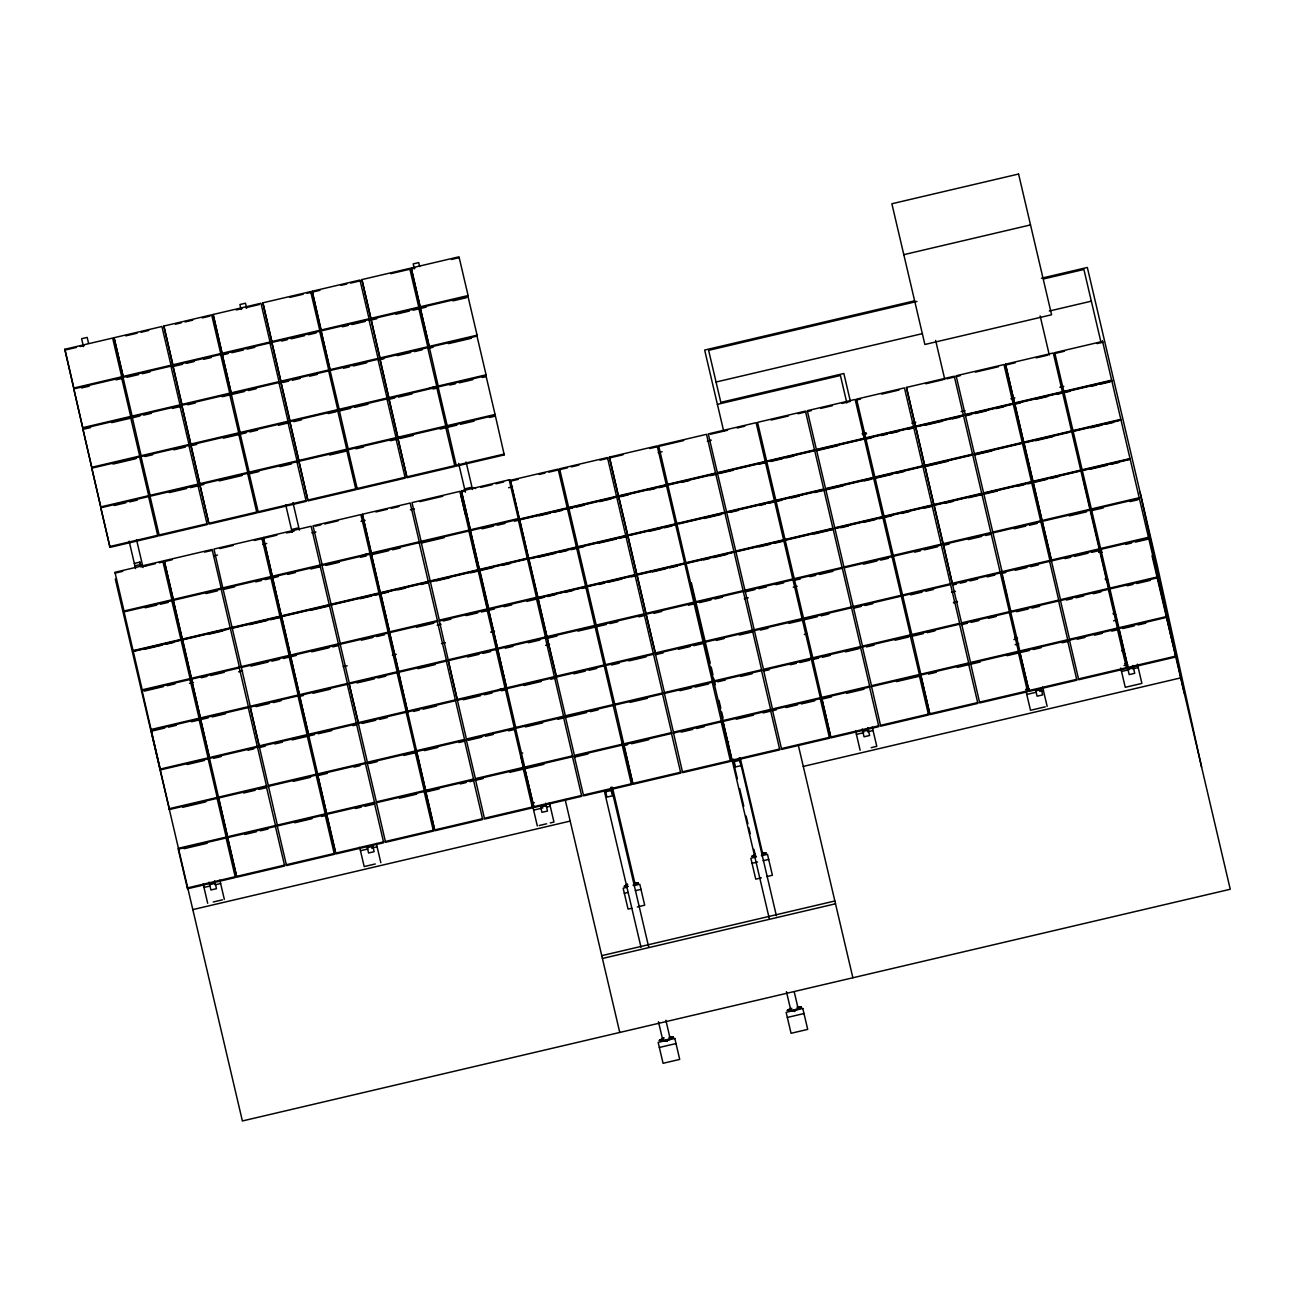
<?xml version="1.0" encoding="UTF-8"?>
<svg xmlns="http://www.w3.org/2000/svg" width="1295" height="1295" viewBox="0 0 1295 1295"><rect width="100%" height="100%" fill="white"/><g stroke="black" fill="none" stroke-linecap="round" stroke-linejoin="round"><path stroke-width="1.5" d="M503.965 454.966L504.063 454.076L456.115 465.31M509.388 480.639L509.485 479.749M474.585 488.28L475.135 488.506M626.019 886.784C625.647 884.582 623.542 886.508 628.075 886.476M637.48 883.206L638.289 882.834L634.534 882.591M660.207 1040.29L660.822 1039.966M672.234 1037.36L672.364 1038.38M765.135 853.195L765.992 852.887L762.237 852.628M788.283 1009.938L789.076 1011.039M799.841 1007.251L800.132 1008.497L800.164 1007.138M1015.96 637.512L1015.07 637.528L1016.51 636.962M1099.682 551.379L1098.937 552.107L1102.029 552.317M144.765 566.223L145.153 566.109M462.736 490.854L462.412 491.614M753.48 855.833L752.686 856.319L753.431 855.59M764.438 852.919L764.827 854.36L764.633 852.838M661.033 1040.986L660.482 1039.675M667.378 1040.484L666.132 1040.241L666.99 1041.115M666.974 1041.212L666.375 1040.338M1016.785 638.192C1016.931 637.091 1014.827 637.367 1016.543 637.205M1027.323 686.965L1028.214 686.965M637.35 884.177L636.768 882.98L637.707 883.174M663.898 1037.651L659.349 1040.419L660.612 1039.836M671.83 1037.408L672.299 1037.327M794.24 1010.149L794.466 1011.508L794.806 1010.327M289.335 532.455L289.513 532.585M461.765 491.566L464.97 489.575M522.5 752.978L522.743 753.01M534.171 802.738L534.414 802.77M1098.937 552.107L1101.495 550.067M1098.856 551.735L1101.527 550.181M1016.089 637.35L1015.102 637.642L1016.235 637.221M627.541 884.226L624.303 886.12L628.043 886.363M624.319 886.217L627.573 884.339M633.724 885.602L638.289 882.834M755.244 854.279L752.006 856.157L755.778 856.513M752.023 856.27L755.276 854.376M761.428 855.655L765.992 852.887M666.812 1040.808L673.303 1037.036L666.828 1040.921L659.317 1040.322M800.439 1007.219L801.297 1007.008L794.822 1010.893L787.311 1010.294L790.549 1008.4M82.767 427.674L64.75 349.294L112.633 338.06L121.908 377.622L73.75 388.921L91.751 467.301M123.333 377.282L114.057 337.72L161.924 326.502L171.199 366.064L123.041 377.347L132.317 416.925M181.996 404.396L163.769 326.065L211.652 314.831L220.927 354.393L172.769 365.692L190.786 444.072L238.717 432.821M279.024 381.636L231.157 392.871L213.076 314.507L260.959 303.273L270.234 342.835L222.076 354.134L231.352 393.696L279.218 382.462L269.943 342.9M328.752 369.965L280.885 381.199L262.804 302.836L310.687 291.602L319.962 331.18L271.788 342.463L290.015 420.794M329.901 369.706L312.095 291.278L359.978 280.044L369.253 319.606L321.095 330.905L330.371 370.467M380.05 357.938L361.823 279.607L409.706 268.389L418.981 307.951L370.969 319.201L388.824 397.614L436.771 386.379M477.078 335.178L429.212 346.412L411.13 268.049L459.013 256.815L468.288 296.377L420.114 307.676L429.406 347.238L477.272 336.02L467.997 296.458M123.057 376.473L171.005 365.239M132.349 416.035L180.005 404.866M231.206 393.729L240.336 433.323M379.84 357.987L427.787 346.752M429.325 347.254L438.39 386.865M240.077 432.514L288.024 421.263M150.317 496.179L141.025 456.617L189.199 445.318L179.908 405.756M289.805 420.843L337.752 409.608M339.387 409.22L387.043 398.034M438.131 386.056L486.078 374.822M377.962 359.298L387.237 398.86L339.225 410.127L348.355 449.721M150.333 495.289L197.989 484.12M199.77 483.699L247.717 472.448M249.352 472.076L297.024 460.891M287.927 422.154L297.219 461.716L249.045 473.015L258.336 512.577L306.203 501.343L296.927 461.781M485.981 375.712L495.257 415.274L447.244 426.524L456.374 466.119L504.257 454.901L495.062 414.449L447.342 425.634M159.317 534.916L206.99 523.747M307.789 500.097L355.736 488.862M357.371 488.474L405.044 477.288M230.202 627.848L182.32 639.082L164.238 560.719L212.121 549.485L221.396 589.047L173.239 600.346L200.434 717.916L248.381 706.665M329.221 604.635L281.274 615.87L263.273 537.49L311.14 526.272L320.432 565.834L272.403 577.084L299.469 694.687L347.416 683.452M380.082 592.705L362.292 514.277L410.175 503.043L419.45 542.605L371.293 553.904L398.698 671.409M527.275 558.177L479.393 569.411L461.328 491.048L509.194 479.814L518.486 519.376L470.312 530.675L497.523 648.245L545.454 636.994M565.559 716.621L510.295 480.348L558.161 469.114L613.506 705.386L565.332 716.669L574.624 756.231M664.643 693.392L609.314 457.119L657.196 445.885L712.525 682.157L664.367 693.456L673.643 733.019L721.525 721.784L712.234 682.222M961.732 623.704L906.387 387.448L954.269 376.214L1009.598 612.486L961.586 623.737L970.716 663.331L1018.598 652.113L1009.323 612.551M1060.686 600.491L1005.406 364.219L1053.288 352.985L1108.633 589.257L1060.476 600.556L1069.751 640.118M173.255 599.472L221.202 588.221M223.274 587.736L270.93 576.566M124.223 611.839L114.947 572.277L162.814 561.059L172.105 600.621L124.077 611.871L142.401 690.656M223.112 588.658L271.124 577.392L261.849 537.83L213.966 549.064L222.967 588.691L241.437 667.443L289.303 656.209L270.833 577.457M421.328 541.294L468.984 530.108M519.311 519.101L567.259 507.85M519.473 519.538L567.356 508.304M715.585 473.063L667.411 484.362M717.559 472.594L765.232 461.425M717.608 473.063L765.329 461.878M816.303 449.446L864.251 438.196M865.886 437.807L913.558 426.638M865.934 438.277L913.655 427.091M965.406 414.465L1013.078 403.295M915.581 426.638L963.448 415.404M965.455 414.934L1013.176 403.749M1064.021 391.333L1111.677 380.163M1014.6 403.409L1062.483 392.175M133.239 650.592L180.895 639.422M279.93 616.193L231.756 627.492M182.433 639.536L230.3 628.302M331.293 604.15L378.949 592.964M281.452 616.307L329.335 605.089M331.326 604.619L379.063 593.418M430.037 580.986L477.984 569.735M380.487 593.094L428.354 581.86M578.088 546.652L625.744 535.482M627.525 535.062L675.472 523.811M627.703 535.499L675.569 524.265M677.107 523.439L724.763 512.253M726.479 511.849L774.41 500.598M776.061 500.226L823.717 489.041M825.822 489.024L873.542 477.839M974.326 453.719L1022.273 442.469M924.776 465.828L972.642 454.594M1120.871 419.353L1072.697 430.652M190.09 678.612L141.932 689.895M241.178 666.634L289.109 655.383M340.196 643.405L388.144 632.154M241.372 667.459L250.421 707.07M439.507 620.111L487.163 608.925M468.887 531.015L487.357 609.751L439.345 621.017L457.216 699.429L505.163 688.179L498.51 689.749M537.684 597.481L585.631 586.23M587.266 585.842L634.938 574.672M537.862 597.918L585.745 586.684M735.948 550.974L783.604 539.788M735.981 551.443L783.718 540.242M834.692 527.81L882.64 516.576M884.275 516.187L931.931 505.001M983.795 492.845L1031.451 481.659M1032.811 481.351L1080.758 470.101M1032.989 481.789L1080.856 470.554M1082.393 469.713L1130.049 458.543M1082.426 470.182L1130.163 458.997M151.418 729.409L199.09 718.239M250.162 706.261L298.109 695.01M349.472 682.967L397.144 671.781M307.142 735.495L316.417 775.058L268.47 786.308L250.145 707.135L298.303 695.836L289.028 656.274M398.488 671.474L446.435 660.223M367.57 763.063L349.164 683.906L397.322 672.607L388.047 633.045M695.205 601.867L743.152 590.633M596.655 625.857L644.327 614.688M695.609 602.644L743.346 591.459M844.162 566.935L891.834 555.765M745.337 590.989L792.993 579.804M893.178 555.442L941.125 544.191M794.563 579.448L842.3 568.246M942.97 543.754L990.918 532.52M844.291 567.777L892.028 556.591M992.99 532.035L1040.646 520.849M893.663 556.202L941.319 545.017M1042.006 520.541L1089.953 509.291M1000.193 572.082L952.262 583.317L943.456 544.515M1091.296 508.967L1139.244 497.733M993.184 532.86L1040.84 521.675M1091.782 509.728L1139.438 498.559M209.758 758.336L257.575 747.134M358.181 722.659L406.128 711.408M506.507 687.872L554.454 676.621M605.461 664.659L653.408 653.408M704.771 641.365L802.074 618.541M655.513 653.781L703.331 642.579M803.726 618.152L851.382 606.983M704.885 642.207L752.622 631.021M754.548 630.568L802.269 619.366M902.453 595.004L950.4 583.754M803.839 618.994L851.576 607.808M1001.974 571.662L1049.921 560.411M853.632 607.323L901.304 596.153M902.874 595.781L950.595 584.579M1100.588 548.53L1148.519 537.295M952.602 584.11L1000.387 572.908M1100.928 549.323L1148.714 538.121M217.204 797.461L169.046 808.744M218.547 797.137L266.495 785.887M268.567 785.401L316.223 774.232M317.874 773.843L365.53 762.674M367.311 762.253L415.258 751.003M268.47 786.308L277.535 825.919M416.893 750.614L464.549 739.445M335.777 853.114L317.566 774.782L365.724 763.5L347.319 684.343M466.621 738.959L514.277 727.774M515.637 727.466L563.584 716.216M565.365 715.795L613.312 704.561M496.066 649.459L514.471 728.599L466.313 739.898L475.589 779.46L523.471 768.243L514.18 728.664M614.947 704.172L662.603 692.987M614.931 705.047L559.586 468.79L607.468 457.556L662.797 693.812L614.785 705.079L632.866 783.443L680.587 772.241M763.694 669.288L811.366 658.103M860.657 646.545L812.499 657.844M713.804 681.85L761.832 670.6L706.487 434.327L658.621 445.561L713.658 681.882M862.438 646.124L910.385 634.874M763.678 670.162L708.268 433.906L756.134 422.688L811.544 658.928L763.532 670.195L772.662 709.789M912.02 634.501L959.676 623.316M961.748 622.83L1009.404 611.661M1010.764 611.337L1058.711 600.087M912.004 635.376L856.594 399.119L904.46 387.901L959.87 624.141L911.858 635.408L920.988 675.003M1060.783 599.601L1108.439 588.432M1110.074 588.043L1157.73 576.858M1102.482 340.973L1157.924 577.699L1109.912 588.95L1127.994 667.313L1175.731 656.128M178.241 848.322L226.188 837.088M376.586 801.815L424.242 790.63M415.161 751.893L424.436 791.455L376.424 802.722L385.554 842.317L433.436 831.082L424.161 791.52M524.912 767.028L572.568 755.843M574.64 755.357L622.296 744.188M475.443 779.493L484.589 819.087L532.455 807.87L523.18 768.307M572.487 756.733L581.763 796.295L533.88 807.53L524.604 767.967L572.762 756.668L563.487 717.106M673.659 732.128L721.331 720.959M722.966 720.57L770.622 709.401M772.403 708.98L820.35 697.73M673.497 733.051L682.643 772.646L730.509 761.411L721.234 721.849M821.985 697.341L869.657 686.172M770.525 710.291L779.817 749.854L731.934 761.072L722.659 721.509L770.816 710.227L761.541 670.664M871.713 685.686L919.385 674.501M970.748 662.457L1018.404 651.288M910.288 635.764L919.58 675.326L871.551 686.593L880.681 726.187L928.564 714.969L919.288 675.407M1020.039 650.899L1067.711 639.714M968.579 663.833L977.871 703.395L929.988 714.63L920.713 675.067L968.87 663.768L959.595 624.206M1069.476 639.309L1117.423 628.059M970.586 663.364L979.716 702.958L1027.599 691.74L1018.307 652.178M1067.614 640.604L1076.89 680.183L1029.007 691.4L1019.732 651.838L1067.906 640.539L1058.614 600.977M187.241 887.949L235.188 876.715M286.26 864.736L334.207 853.486M335.567 853.162L383.514 841.928M385.295 841.507L433.242 830.257M484.605 818.213L532.261 807.028M533.621 806.72L581.568 795.47M583.624 794.984L631.296 783.815M682.368 771.836L730.315 760.586M781.678 748.542L829.35 737.357M979.732 702.084L1027.404 690.915M1028.748 690.591L1076.695 679.341M1078.767 678.855L1126.423 667.686M64.944 350.119L76.437 347.416M80.258 346.526L84.094 345.619M125.728 335.858L137.221 333.171M141.058 332.265L148.715 330.468M175.456 324.203L181.203 322.844M185.039 321.953L192.696 320.156M202.279 317.906L209.936 316.109M236.257 309.942L242.003 308.598M245.823 307.692L259.227 304.552M289.805 297.381L303.208 294.24M307.044 293.334L310.881 292.443M312.289 292.103L319.962 290.307M341.022 285.369L346.769 284.026M350.605 283.119L360.172 280.869M390.75 273.698L409.9 269.214M411.324 268.874L415.145 267.984M451.534 259.453L459.191 257.656M121.714 376.796L73.831 388.031L64.896 349.261M220.733 353.567L172.866 364.801L163.931 326.032M270.04 342.01L222.092 353.26L213.222 314.475M271.61 341.637L319.768 330.338M369.059 318.78L321.192 330.015L312.241 291.245M418.787 307.125L370.92 318.343L361.969 279.574M419.92 306.85L468.094 295.551M81.601 387.95L89.258 386.153M116.064 379.856L121.811 378.512M127.072 377.282L138.565 374.595M142.385 373.688L150.042 371.892M172.963 366.517L182.546 364.267M186.367 363.377L194.023 361.58M203.606 359.33L211.263 357.533M222.271 354.959L228.001 353.616M231.837 352.709L243.33 350.022M247.167 349.116L254.824 347.319M281.565 341.054L287.312 339.695M291.148 338.804L304.552 335.664M308.372 334.757L316.029 332.961M342.349 326.793L348.096 325.45M351.932 324.543L365.336 321.403M371.017 320.075L376.764 318.716M395.914 314.232L409.317 311.091M413.154 310.185L418.9 308.841M420.308 308.501L426.055 307.158M452.878 300.877L466.281 297.72M130.698 416.423L82.831 427.658M181.575 404.493L229.733 393.194M378.059 358.407L330.176 369.642M82.929 429.373L90.585 427.577M111.661 422.639L130.811 418.139M132.236 417.816L139.892 416.019M143.729 415.112L151.385 413.315M172.445 408.378L180.102 406.581M187.71 404.801L195.367 403.004M222.173 396.707L229.83 394.91M231.255 394.586L244.658 391.446M248.494 390.54L256.151 388.743M282.893 382.478L288.639 381.118M292.476 380.228L300.132 378.431M309.715 376.181L317.372 374.385M343.693 368.217L349.44 366.873M353.26 365.967L366.663 362.827M380.002 359.702L383.838 358.796M397.241 355.656L410.644 352.515M414.481 351.609L422.138 349.812M429.309 348.128L433.145 347.238M448.459 343.644L471.445 338.254M903.797 254.662L1030.512 224.925M139.698 456.05L91.816 467.285M189.005 444.493L141.268 455.678M430.134 387.933L436.771 386.379M112.989 464.063L135.975 458.673M145.056 456.536L152.713 454.739M173.773 449.802L185.266 447.115M190.948 445.771L196.694 444.428M223.501 438.147L238.83 434.553M240.255 434.214L246.001 432.87M249.822 431.963L257.478 430.167M278.555 425.229L288.121 422.979M293.803 421.652L301.46 419.855M328.283 413.574L335.939 411.778M339.274 410.984L350.767 408.297M354.603 407.391L368.007 404.25M389.002 399.329L394.748 397.97M398.585 397.079L411.988 393.939M433.048 389.002L436.884 388.095M449.786 385.068L455.532 383.725M459.369 382.818L472.772 379.678M482.355 377.428L486.175 376.537M914.675 300.812L704.658 350.071L723.695 431.186M916.973 301.46L708.624 350.33L720.829 402.356L843.854 373.494L850.41 401.482M1041.504 278.215L1087.331 267.466L1157.422 566.271L1201.598 767.109M1043.802 278.878L1083.899 269.473L1101.041 342.511M148.698 495.677L100.816 506.912L82.734 428.548L130.892 417.249L121.617 377.687M346.736 449.235L298.87 460.453L280.788 382.09L328.946 370.807L319.671 331.245M347.886 448.96L396.043 437.661M445.771 426.006L397.889 437.224L379.807 358.877L427.981 347.578L418.706 308.016M114.316 505.487L125.809 502.784M129.646 501.893L137.302 500.097M169.37 492.569L186.609 488.539M190.43 487.632L198.086 485.835M199.948 485.398L203.768 484.508M219.098 480.914L242.068 475.524M249.239 473.841L258.822 471.59M279.882 466.653L291.375 463.966M329.61 454.998L346.85 450.951M355.931 448.815L363.587 447.018M390.394 440.737L396.14 439.393M399.912 438.503L413.315 435.363M440.122 429.066L445.868 427.722M447.293 427.399L456.876 425.148M460.696 424.242L474.099 421.102M489.429 417.508L495.176 416.164M716.07 382.025L922.445 333.624M1049.322 311.027L1091.345 301.168M109.525 546.603L157.682 535.304M256.718 512.075L208.835 523.309L190.754 444.946L238.911 433.647L229.636 394.085M257.851 511.816L306.008 500.517M454.772 465.633L406.824 476.884L388.808 398.504L436.965 387.205L427.69 347.643M717.398 404.348L840.423 375.501L846.849 402.955M134.324 563.422L139.989 562.095L140.847 565.996M134.89 565.85L140.443 564.555M292.621 529.25L298.174 527.939M465.892 488.603L471.429 487.308M474.877 488.377L475.718 488.183L471.963 487.94M115.142 573.118L122.798 571.322M143.858 566.368L155.351 563.681M159.188 562.775L163.008 561.884M164.433 561.544L172.105 559.748M204.659 552.123L212.315 550.326M219.907 548.546L233.31 545.389M254.387 540.452L262.043 538.655M263.468 538.332L276.871 535.175M286.438 532.941L294.111 531.144M315.106 526.207L320.852 524.863M324.673 523.973L338.092 520.817M375.89 511.962L387.383 509.259M391.219 508.368L398.876 506.572M419.871 501.634L442.858 496.244M461.522 491.873L465.342 490.967M480.672 487.389L492.165 484.686M495.985 483.796L503.642 481.999M1102.595 341.427L1054.713 352.661L1110.058 588.917M510.489 481.173L518.146 479.377M539.206 474.439L544.952 473.096M548.789 472.189L558.355 469.939M559.78 469.616L567.437 467.819M571.273 466.912L578.93 465.115M600.006 460.178L607.663 458.381M609.508 457.944L622.911 454.804M649.718 448.523L657.391 446.726M658.815 446.386L683.711 440.543M710.372 434.294L727.612 430.248M737.179 427.997L744.852 426.201M771.156 420.033L788.396 415.986M797.979 413.752L805.636 411.956M807.481 411.519L811.317 410.612M820.884 408.362L832.377 405.675M841.96 403.425L849.617 401.628M856.788 399.945L860.608 399.054M881.685 394.117L898.908 390.07M925.731 383.773L942.97 379.743M946.791 378.836L954.464 377.039M956.309 376.602L960.129 375.712M975.459 372.118L998.445 366.728M1005.6 365.044L1015.183 362.794M1036.243 357.857L1047.736 355.17M1054.907 353.486L1064.474 351.236M1097.043 343.596L1102.79 342.252M213.545 555.976L217.495 555.053M262.707 544.45L266.705 543.511M311.836 532.925L315.915 531.97M360.981 521.399L365.125 520.428M410.402 509.809L414.335 508.886M508.611 487.697L512.545 486.774M658.151 452.635L662.085 451.712M707.329 441.093L711.263 440.171M862.098 433.663L866.015 432.74M1010.926 398.747L1014.843 397.824M1059.877 387.27L1063.794 386.347M862.616 434.731L866.565 433.809M911.874 423.174L915.808 422.251M961.117 411.616L965.05 410.693M321.791 564.636L369.965 553.337L363.312 554.891M419.256 541.779L371.374 553.014L362.438 514.245M470.117 529.849L518.291 518.55M171.911 599.795L124.174 610.981M320.237 565.009L272.355 576.226L263.419 537.457M616.549 496.293L568.813 507.478M666.278 484.621L618.395 495.855L609.459 457.086M814.523 449.851L766.802 461.052M963.351 414.95L915.468 426.184L906.532 387.415M1014.212 403.02L1062.369 391.721M616.663 496.746L568.78 507.964M666.391 485.075L618.654 496.276L627.735 535.013M715.682 473.517L667.799 484.751M814.636 450.304L766.753 461.538M864.364 438.649L816.481 449.867M1111.774 380.617L1063.907 391.851M519.57 519.91L567.453 508.676M568.861 508.352L616.744 497.118M618.589 496.681L666.472 485.447M667.896 485.123L715.779 473.889M717.543 473.468L765.426 462.25M768.761 461.457L814.717 450.676M816.562 450.255L864.445 439.021M865.869 438.681L913.752 427.463M917.572 426.557L963.545 415.776M965.39 415.339L1013.273 404.121M1014.697 403.781L1062.564 392.547M1063.988 392.223L1111.871 380.989M145.202 607.792L156.695 605.105M160.515 604.198L168.172 602.402M205.986 593.547L217.479 590.844M223.161 589.516L234.654 586.813M255.714 581.876L261.461 580.532M265.281 579.626L271.027 578.282M272.452 577.958L278.198 576.599M287.781 574.365L295.438 572.568M310.751 568.974L320.334 566.724M326.016 565.397L339.419 562.24M360.479 557.303L366.226 555.96M371.487 554.729L388.727 550.683M392.547 549.792L400.204 547.995M421.215 543.058L444.185 537.668M481.999 528.813L493.492 526.11M497.312 525.22L504.985 523.423M514.552 521.173L518.389 520.266M538.833 515.863L550.31 513.176M554.147 512.27L561.803 510.473M568.974 508.805L572.811 507.899M576.631 507.009L584.288 505.212M599.617 501.618L611.11 498.915M620.613 496.681L628.269 494.884M649.345 489.947L655.092 488.603M658.912 487.697L666.585 485.9M681.413 482.436L689.069 480.639M710.129 475.686L715.876 474.342M719.567 473.484L732.97 470.328M759.776 464.047L765.523 462.703M770.784 461.473L782.277 458.77M786.097 457.88L793.754 456.083M816.676 450.709L837.735 445.755M865.983 439.134L871.713 437.791M881.296 435.541L887.043 434.197M890.879 433.307L898.536 431.51M908.103 429.26L911.939 428.354M925.342 425.213L942.582 421.166M952.165 418.933L959.822 417.136M965.503 415.792L971.25 414.449M975.07 413.558L986.563 410.855M996.146 408.605L1003.803 406.808M1014.794 404.234L1020.541 402.891M1035.87 399.297L1047.347 396.594M1056.93 394.36L1060.767 393.453M1064.101 392.676L1069.848 391.317M1090.908 386.379L1096.655 385.036M1100.491 384.146L1110.058 381.895M428.256 581.406L380.374 592.641M576.437 547.04L528.57 558.274L519.635 519.505M873.445 477.386L825.708 488.571M874.578 477.11L922.736 465.811M924.371 465.439L972.545 454.14M1071.564 430.911L1023.681 442.145L1014.746 403.376M181.009 639.876L133.126 651.094M280.028 616.647L232.161 627.881M478.082 570.188L430.215 581.423M527.389 558.631L479.652 569.832L488.733 608.569M133.223 651.466L179.179 640.701M182.514 639.908L228.47 629.127M232.242 628.253L280.125 617.019M281.549 616.679L329.416 605.461M331.261 605.024L379.144 593.79M380.568 593.466L428.451 582.232M430.296 581.795L478.179 570.577M479.587 570.237L527.47 559.003M576.55 547.494L528.813 558.695L537.911 597.416M625.841 535.936L577.975 547.154M724.876 512.707L676.994 523.941M774.523 501.052L726.641 512.286M823.83 489.494L775.948 500.728M922.849 466.265L874.967 477.499M1022.37 442.922L974.487 454.156M1071.677 431.365L1023.94 442.566L1033.021 481.303M1120.968 419.807L1073.102 431.025M144.813 649.232L162.053 645.185M165.873 644.295L173.546 642.498M209.434 634.081L222.837 630.94M249.579 624.659L266.819 620.613M270.655 619.722L280.222 617.472M310.379 610.398L329.529 605.914M360.107 598.743L371.584 596.04M375.42 595.15L379.257 594.243M380.681 593.919L388.338 592.123M397.905 589.872L405.578 588.076M420.891 584.482L428.548 582.685M436.14 580.905L449.559 577.764M470.619 572.827L478.276 571.03M479.7 570.69L493.104 567.55M502.687 565.3L510.343 563.503M530.675 558.647L576.631 547.866M578.056 547.542L625.938 536.308M629.694 535.418L675.666 524.637M679.001 523.86L724.957 513.079M728.648 512.221L774.604 501.44M776.029 501.1L823.911 489.866M825.757 489.445L873.639 478.211M875.064 477.871L921.02 467.09M924.857 466.2L972.739 454.966M974.585 454.529L1022.467 443.311M1023.876 442.971L1069.848 432.19M1073.183 431.413L1119.139 420.632M538.445 557.303L555.684 553.256M559.505 552.366L567.161 550.569M570.998 549.663L576.744 548.319M578.169 547.995L583.916 546.636M599.229 543.042L616.469 539.011M620.305 538.105L626.035 536.761M648.957 531.387L660.45 528.684M664.286 527.793L671.943 525.997M704.011 518.469L721.234 514.439M730.671 512.221L738.328 510.424M759.404 505.487L765.135 504.127M768.971 503.237L772.807 502.33M776.142 501.553L781.889 500.21M791.455 497.96L799.128 496.163M814.442 492.569L824.025 490.319M825.87 489.898L843.11 485.852M864.17 480.914L871.826 479.118M875.161 478.324L892.401 474.294M896.237 473.387L903.894 471.59M924.97 466.653L947.94 461.263M974.682 454.982L991.921 450.951M1035.482 440.721L1052.722 436.69M1090.519 427.819L1102.013 425.116M1105.849 424.226L1113.506 422.429M239.397 667.038L191.45 678.289L182.579 639.503M338.416 643.825L290.533 655.043L281.598 616.274M437.435 620.596L389.568 631.814L380.633 593.045M488.312 608.666L536.47 597.367M684.666 563.001L636.784 574.235L627.848 535.466M685.8 562.742L733.957 551.443M784.754 539.529L832.912 528.231M981.723 493.33L933.857 504.548L924.921 465.779M635.036 575.126L587.169 586.344M684.764 563.454L637.043 574.656L645.978 613.425L693.845 602.191M734.071 551.897L686.188 563.131M833.009 528.684L785.142 539.918M882.737 517.029L834.87 528.247M932.044 505.455L884.161 516.689M981.837 493.784L934.1 504.969L943.197 543.706M1031.565 482.112L983.682 493.346M537.959 598.29L585.826 587.056M587.25 586.716L635.133 575.498M636.978 575.061L682.934 564.28M686.285 563.503L732.242 552.722M735.932 551.848L783.799 540.614M785.223 540.29L833.106 529.056M834.951 528.619L882.834 517.401M884.258 517.061L932.125 505.827M934.051 505.39L981.918 494.156M983.779 493.719L1031.646 482.485M1033.07 482.161L1080.953 470.927M1082.377 470.603L1130.244 459.369M144.231 691.109L163.38 686.609M167.217 685.719L174.874 683.922M201.194 677.754L206.941 676.395M210.761 675.504L224.164 672.364M250.922 666.083L268.146 662.036M271.982 661.146L279.639 659.349M283.476 658.443L289.222 657.099M290.647 656.775L296.393 655.416M311.707 651.822L328.946 647.791M332.766 646.885L338.513 645.541M361.434 640.167L372.928 637.464M376.748 636.573L384.421 634.777M416.472 627.249L433.712 623.219M443.23 620.985L450.887 619.188M466.2 615.594L477.693 612.891M481.53 612.001L487.276 610.657M488.701 610.317L494.447 608.974M504.014 606.724L511.671 604.927M527 601.333L536.567 599.083M538.056 598.743L543.803 597.384M547.639 596.493L555.296 594.696M564.863 592.446L572.536 590.649M582.102 588.416L585.939 587.509M598.84 584.482L604.587 583.139M608.423 582.232L621.827 579.092M631.41 576.842L635.23 575.951M652.405 571.921L665.808 568.78M669.644 567.874L677.301 566.077M703.622 559.909L709.369 558.566M713.189 557.659L726.592 554.519M759.016 546.911L770.509 544.224M774.329 543.317L783.912 541.067M814.053 534.009L833.203 529.509M840.811 527.729L848.468 525.932M863.781 522.338L875.274 519.651M879.111 518.745L882.931 517.854M884.356 517.514L892.012 515.718M901.595 513.467L909.252 511.671M924.581 508.077L932.238 506.28M945.641 503.14L953.298 501.343M968.628 497.749L982.031 494.609M983.876 494.172L997.279 491.032M1018.356 486.094L1024.102 484.735M1027.922 483.844L1031.759 482.938M1033.183 482.614L1046.587 479.474M1050.423 478.567L1058.08 476.77M1090.147 469.259L1107.371 465.213M1111.207 464.306L1118.864 462.509M189.523 683.323L193.441 682.4M238.652 671.797L242.586 670.875M437.176 625.242L441.109 624.319M343.224 666.698L347.141 665.776M392.353 655.173L396.286 654.25M441.498 643.647L445.431 642.725M490.627 632.122L494.56 631.199M496.163 648.552L448.426 659.754M594.826 625.42L546.943 636.638L538.008 597.869M595.959 625.145L644.133 613.862M792.799 578.978L745.078 590.18M842.106 567.42L794.369 578.622M595.02 626.246L547.137 637.48L556.381 676.168L604.101 664.982M694.039 603.017L646.173 614.251L655.399 652.955L703.136 641.753M943.391 544.531L991.112 533.346M1090.147 510.117L1042.265 521.351L1051.491 560.039L1099.228 548.853M151.305 731.189L164.708 728.033M168.544 727.142L176.201 725.346M191.53 721.752L199.187 719.955M202.522 719.178L208.268 717.818M212.105 716.928L225.508 713.788M256.086 706.617L269.489 703.46M273.31 702.57L280.983 700.773M299.631 696.402L303.467 695.496M313.034 693.246L330.274 689.215M357.015 682.934L374.255 678.888M378.091 677.997L385.748 676.2M417.816 668.673L435.055 664.643M467.544 657.018L479.037 654.315M482.857 653.425L490.514 651.628M505.341 648.147L513.014 646.351M528.328 642.757L539.821 640.07M547.332 638.305L556.915 636.055M577.975 631.118L595.214 627.071M596.639 626.731L606.206 624.498M610.042 623.591L617.699 621.794M638.775 616.857L644.505 615.514M654.024 613.28L661.68 611.483M688.487 605.186L694.233 603.842M699.494 602.612L710.987 599.925M714.808 599.018L722.48 597.222M745.305 591.864L754.888 589.613M758.724 588.723L766.381 586.926M775.948 584.676L783.621 582.879M794.612 580.306L800.359 578.962M809.925 576.712L815.672 575.368M819.508 574.462L832.912 571.322M863.49 564.151L876.893 561.01M880.73 560.104L888.386 558.307M914.707 552.139L920.454 550.796M924.274 549.889L937.677 546.749M943.44 545.405L949.186 544.046M968.336 539.562L981.74 536.421M985.56 535.515L991.306 534.171M1014.228 528.797L1025.721 526.094M1029.541 525.203L1037.214 523.407M1069.265 515.879L1086.505 511.849M1091.766 510.602L1103.243 507.915M1130.066 501.618L1137.722 499.821M545.583 645.347L549.517 644.424M744.301 598.727L748.235 597.804M793.252 587.25L797.17 586.327M159.916 769.165L208.074 757.866M308.242 734.378L356.4 723.079M852.936 606.61L901.11 595.311M257.381 746.292L209.499 757.526L191.417 679.163L239.591 667.864L221.121 589.128M307.109 734.637L259.227 745.871L250.291 707.102M455.435 699.85L407.553 711.084L389.471 632.721L437.629 621.422L419.159 542.67M198.993 719.13L208.268 758.692L160.24 769.942M356.594 723.905L308.566 735.155M358.44 723.468L406.322 712.234L397.047 672.672M455.63 700.676L407.585 711.942M505.358 689.021L457.313 700.271M506.766 688.681L554.648 677.447M556.429 677.042L604.296 665.808M653.603 654.25L605.639 665.484M1051.54 560.913L1099.423 549.679M187.241 764.487L204.48 760.44M213.562 758.32L221.218 756.523M248.041 750.226L253.771 748.882M259.453 747.555L265.2 746.195M274.783 743.961L282.439 742.164M292.022 739.914L307.336 736.321M308.76 735.981L314.507 734.637M318.327 733.747L331.747 730.607M352.807 725.653L356.643 724.763M362.309 723.419L375.728 720.279M379.548 719.389L387.205 717.592M413.526 711.408L419.272 710.065M423.109 709.174L436.512 706.034M463.254 699.753L480.494 695.706M484.33 694.816L491.987 693.019M501.553 690.769L505.39 689.879M524.054 685.492L541.278 681.461M550.861 679.211L554.681 678.305M573.766 673.837L585.259 671.134M589.096 670.243L596.752 668.447M611.58 664.966L619.237 663.169M628.82 660.919L646.059 656.889M655.561 654.655L663.218 652.858M678.548 649.264L690.041 646.561M693.861 645.671L703.444 643.421M716.362 640.394L724.018 638.597M739.332 635.003L752.735 631.863M760.343 630.082L768 628.285M789.06 623.348L802.463 620.192M803.887 619.868L817.291 616.711M821.127 615.821L828.784 614.024M853.615 608.197L861.272 606.4M865.109 605.51L872.765 603.713M910.579 594.842L922.072 592.139M925.893 591.248L933.549 589.452M952.651 584.968L956.471 584.077M960.307 583.171L966.054 581.827M969.874 580.937L977.531 579.14M987.114 576.89L994.77 575.093M1001.942 573.41L1005.778 572.519M1015.345 570.269L1026.838 567.566M1030.674 566.676L1038.331 564.879M1065.073 558.598L1070.819 557.255M1074.656 556.364L1088.059 553.208M1091.879 552.317L1099.552 550.521M1125.857 544.353L1131.603 542.993M1135.44 542.103L1148.843 538.963M951.566 592.22L955.451 591.313M953.508 602.321L957.442 601.398M664.173 692.631L712.331 681.332M761.638 669.774L713.901 680.96M182.838 807.254L205.808 801.864M243.622 793.009L255.115 790.306M258.935 789.416L266.608 787.619M293.35 781.338L310.59 777.291M317.744 775.624L327.327 773.374M354.134 767.077L359.88 765.733M369.399 763.5L377.055 761.703M403.862 755.422L415.355 752.719M424.436 750.598L437.839 747.458M458.916 742.504L464.662 741.161M468.418 740.287L481.821 737.13M485.657 736.24L493.314 734.443M508.644 730.849L514.374 729.506M525.381 726.916L542.621 722.885M557.935 719.292L563.681 717.932M565.526 717.511L586.603 712.558M590.423 711.667L598.08 709.87M630.147 702.343L647.387 698.313M679.875 690.688L691.368 687.985M695.205 687.095L708.608 683.954M717.689 681.817L725.346 680.021M740.675 676.427L752.152 673.74M763.581 671.053L769.327 669.709M790.387 664.772L796.134 663.412M799.97 662.522L809.553 660.272M812.888 659.495L818.634 658.151M822.454 657.245L830.111 655.448M845.441 651.854L858.844 648.714M866.436 646.933L874.093 645.137M895.169 640.199L908.572 637.043M911.907 636.266L923.4 633.579M927.236 632.672L934.893 630.875M961.635 624.611L967.381 623.251M971.218 622.361L978.874 620.564M988.441 618.314L996.114 616.517M1016.688 611.693L1028.165 609.006M1032.002 608.1L1039.658 606.303M1066.4 600.038L1072.147 598.678M1075.983 597.788L1083.64 595.991M1093.223 593.741L1100.88 591.944M1127.2 585.777L1132.947 584.417M1136.767 583.527L1150.17 580.387M1013.92 639.584L1017.611 638.726M1113.57 620.839L1117.261 619.965M1015.102 644.683L1018.809 643.809M275.495 825.514L227.612 836.748L200.417 718.79L248.575 707.507L239.3 667.929M277.065 825.158L325.223 813.859M374.514 802.301L326.648 813.519L317.712 774.75M425.391 790.371L473.549 779.072M523.277 767.401L475.54 778.603M671.603 732.614L623.866 743.816M920.518 674.242L968.676 662.943M1166.73 616.501L1118.993 627.686M184.165 848.678L207.151 843.288M244.949 834.433L256.442 831.73M260.279 830.84L267.935 829.043M294.677 822.762L311.917 818.715M321.5 816.481L325.32 815.575M355.477 808.501L361.224 807.157M365.044 806.267L374.627 804.017M399.459 798.189L416.682 794.143M425.78 792.022L439.183 788.882M460.243 783.928L465.99 782.585M469.826 781.694L473.646 780.788M475.492 780.351L483.164 778.554M509.971 772.273L523.374 769.133M524.799 768.793L543.949 764.309M574.527 757.138L587.93 753.981M623.818 745.564L627.654 744.674M631.491 743.767L648.714 739.736M681.219 732.112L692.696 729.409M696.532 728.518L704.189 726.722M736.256 719.194L753.496 715.164M763.063 712.914L770.719 711.117M772.581 710.68L776.401 709.789M785.984 707.539L797.477 704.836M801.297 703.946L814.701 700.805M821.872 699.122L831.455 696.872M846.768 693.278L864.008 689.231M896.496 681.623L919.482 676.233M928.564 674.096L936.22 672.299M957.296 667.362L968.773 664.659M970.635 664.238L980.202 661.988M1007.008 655.691L1018.501 653.004M1019.926 652.664L1029.509 650.43M1033.329 649.523L1041.002 647.727M1062.062 642.789L1067.808 641.446M1077.31 639.212L1084.983 637.415M1094.55 635.165L1102.207 633.368M1111.79 631.118L1117.536 629.775M1122.781 628.544L1134.274 625.857M1138.111 624.951L1145.767 623.154M1124.044 665.517L1127.751 664.643M1025.591 689.361L1029.282 688.487M284.495 865.141L236.613 876.375L218.531 798.011L266.689 786.712L248.284 707.572M482.533 818.699L434.667 829.933L416.585 751.569L464.743 740.271L446.338 661.114M779.622 749.028L731.74 760.246L722.804 721.477M830.483 737.098L878.641 725.799M928.369 714.128L880.649 725.329M977.676 702.57L929.794 713.804L920.858 675.035M209.677 884.647L215.213 883.352M367.311 847.675L372.863 846.38M540.695 807.012L546.231 805.717M605.672 791.779L611.224 790.468M734.233 761.622L739.785 760.311M862.81 731.465L868.362 730.17M1035.838 690.882L1041.39 689.571M1127.929 669.288L1133.481 667.977M1121.535 671.474L1128.932 669.725M1132.639 668.867L1138.192 667.556M203.979 887.431L209.531 886.136M215.067 884.825L220.619 883.53M360.463 850.718L367.861 848.986M371.568 848.128L377.12 846.817M533.605 810.12L542.848 807.95M546.555 807.076L550.262 806.218M856.416 734.394L863.814 732.662M867.52 731.804L873.057 730.493M1026.773 694.444L1036.032 692.275M1039.723 691.4L1043.43 690.543M213.238 901.984L222.497 899.815M375.275 863.975L364.186 866.582L359.67 847.335M539.173 825.53L546.571 823.798M550.278 822.924L553.969 822.066L549.452 802.819M871.227 747.652L876.78 746.341L872.263 727.11M1045.292 706.827L1030.496 710.291L1025.98 691.044M192.826 909.608L570.205 821.079M803.288 766.413L1180.668 677.9M626.845 887.302L623.138 888.176L628.059 909.106L631.75 908.248M634.242 885.57L639.795 884.258L644.7 905.205L637.302 906.937M756.393 856.918L750.841 858.213L755.746 879.159L761.298 877.864M761.946 855.623L767.498 854.311L772.403 875.258L766.85 876.553M624.336 893.259L628.026 892.401M635.424 890.652L640.976 889.357M752.039 863.312L757.591 862.001M763.127 860.706L768.68 859.411M601.77 955.661L834.854 900.98M602.434 958.478L835.518 903.797M672.396 1037.166L673.303 1037.036L669.547 1036.793L673.319 1037.133M787.311 1010.294L788.186 1010.116M659.349 1047.461L676.006 1043.56M787.344 1017.449L803.985 1013.532M114.057 337.72L123.138 376.457M420.211 306.786L411.276 268.016M271.885 341.572L262.95 302.803M199.835 483.683L181.769 405.319L229.927 394.02L220.652 354.458M307.854 500.08L289.789 421.717L337.946 410.434L328.671 370.872M109.816 546.539L91.735 468.175L139.892 456.876L130.617 417.314M164.238 560.719L173.336 599.455M1014.503 402.955L1005.551 364.186M470.409 529.784L461.473 491.015M519.376 519.085L510.44 480.316M924.662 465.374L915.727 426.605M1042.07 520.525L1033.135 481.756M349.164 683.906L358.407 722.61M506.572 687.855L488.506 609.492L536.664 598.193L518.194 519.441M308.534 734.297L290.452 655.934L338.61 644.651L320.14 565.899M160.208 769.084L142.126 690.721L190.284 679.438L171.814 600.686M259.259 746.729L307.303 735.463L298.012 695.901M169.24 809.569L217.398 798.287L208.123 758.724M1019.732 651.838L1028.975 690.543M425.666 790.306L398.471 672.348L446.629 661.049L437.354 621.487M524.604 767.967L533.831 806.672M830.775 737.033L812.693 658.669L860.851 647.37L805.441 411.114L757.559 422.348L812.969 658.605M753.302 855.736L753.658 856.821M1098.905 552.01L1101.996 552.204M142.499 565.964L145.623 566.271M755.746 856.416L752.719 855.849M797.542 1006.765L801.314 1007.121M637.367 882.753L637.124 884.307M1157.649 577.764L1166.924 617.327L1118.767 628.609L1128.042 668.171L1175.925 656.953L1166.633 617.391M1152.032 555.749L1230.25 889.26L242.392 1120.968L115.287 579.027M1137.399 664.173L1141.899 683.42L1125.258 687.321L1120.742 668.074M1132.898 665.5L1134.728 673.303L1129.175 674.614L1082.636 476.22M1108.342 589.322L1117.617 628.884L1069.46 640.183L1078.735 679.745L1126.618 668.511L1117.342 628.949M1040.144 315.931L1049.306 354.976M1049.63 561.35L1058.905 600.912L1010.747 612.211L1020.023 651.773M1042.637 687.143L1047.153 706.39M1041.261 689.053L1042.637 694.913L1037.085 696.208L1035.709 690.348M1002.249 572.471L956.115 375.777L1003.981 364.559L1050.115 561.237L1001.893 572.552L1011.023 612.147M1002.33 576.987L1007.251 597.934M935.637 340.439L944.8 379.5M862.697 646.933L807.287 410.693L855.169 399.459L910.579 635.699L862.421 646.998L871.697 686.56M860.56 647.435L869.851 686.997L821.678 698.296L830.969 737.859L878.836 726.624L869.56 687.062M867.779 727.693L869.609 735.495L864.056 736.79L862.227 728.988M855.623 731.011L860.139 750.258M811.269 658.993L820.544 698.555L772.387 709.854L781.662 749.416L829.545 738.182L820.253 698.62M798.287 745.094L852.871 977.774M740.157 757.721L762.69 853.761M739.477 758.384L776.385 915.727M794.321 992.197L797.995 1007.898M739.202 757.85L741.031 765.653L735.495 766.948L733.666 759.145M691.368 582.75L710.227 663.121M711.149 667.038L712.978 674.889M713.901 678.807L715.277 684.683M718.968 700.368L720.797 708.203M721.72 712.12L723.096 718.013M733.213 761.136L737.357 778.764M739.655 788.574L743.783 806.218M746.082 816.012L747.927 823.847M748.85 827.78L750.226 833.656M753.9 849.342L755.276 855.218M710.939 669.758L769.262 918.463M786.453 991.695L790.581 1009.355M662.506 693.877L671.797 733.439L623.623 744.738L632.915 784.301L680.781 773.083L671.506 733.52M613.215 705.451L622.49 745.014L574.332 756.296L583.608 795.858L631.491 784.64L622.215 745.078M612.357 787.198L634.987 883.708M611.191 787.166L648.665 946.888M665.873 1020.282L670.001 1037.91M610.641 788.007L612.47 795.794L606.918 797.105L605.542 791.245M604.247 790.581L641.009 947.293M658.459 1021.739L662.603 1039.367M476.997 336.085L486.272 375.647L438.115 386.93L447.39 426.492M536.373 598.258L545.648 637.82L497.636 649.086L515.896 728.276M545.373 637.885L563.778 717.041L515.604 728.34L524.896 767.903M565.122 799.436L619.771 1032.455M466.07 461.991L472.529 489.51M545.664 803.24L547.494 811.042L541.941 812.337L540.565 806.494M419.645 266.495L418.722 262.594L413.186 263.889L414.351 268.858M458.657 463.448L465.407 492.197M436.69 387.27L445.966 426.832L397.808 438.131L407.083 477.693L454.966 466.459L445.674 426.897M460.567 493.524L465.488 514.455M472.659 545.082L477.58 566.028M483.569 591.556L488.474 612.503M487.082 609.816L496.357 649.394L448.199 660.677L466.605 739.833M520.736 755.26L525.657 776.207M532.407 805.021L537.328 825.967M421.296 542.168L412.02 502.606L459.903 491.372L469.178 530.934L421.166 542.2L439.491 620.985M368.978 319.671L378.253 359.233L330.095 370.532L339.371 410.094M386.962 398.925L396.238 438.487L348.08 449.786L357.355 489.348L405.238 478.114L395.946 438.552M464.468 740.335L473.743 779.898L425.586 791.196L434.861 830.759L482.727 819.525L473.452 779.962M337.655 410.499L346.93 450.061L298.918 461.311L308.048 500.906L355.931 489.688L346.655 450.126M369.868 554.228L388.338 632.98L340.18 644.279L349.456 683.841M406.161 712.266L415.452 751.828L367.278 763.127L376.57 802.69M322.277 565.397L313.002 525.835L360.868 514.601L370.16 554.163L321.986 565.462L340.455 644.214M278.943 382.527L288.218 422.089L240.061 433.388L249.336 472.95M338.319 644.716L347.61 684.278L299.436 695.561L317.842 774.718M365.433 763.564L374.708 803.127L326.55 814.409L335.826 853.972L383.708 842.754L374.433 803.191M376.311 843.433L380.827 862.68M292.929 502.573L299.388 530.108M246.633 308.194L245.467 303.224L239.915 304.535L241.08 309.489M372.75 845.862L374.109 851.705L368.573 853L367.197 847.157M285.693 504.775L292.152 532.294M238.636 433.712L247.912 473.274L199.754 484.573L209.029 524.135L256.912 512.917L247.62 473.339M316.142 775.122L325.417 814.684L277.26 825.983L286.535 865.546L334.401 854.311L325.126 814.749M170.924 366.129L180.199 405.691L132.187 416.941L141.317 456.552M188.908 445.383L198.184 484.945L150.026 496.244L159.301 535.806L207.184 524.572L197.892 485.01M266.414 786.777L275.689 826.356L227.531 837.638L236.807 877.201L284.69 865.983L275.398 826.42M139.601 456.941L148.893 496.503L100.719 507.802L110.01 547.364L157.877 536.13L148.601 496.568M189.993 679.503L199.284 719.065L151.11 730.348L169.516 809.504M217.107 798.351L226.382 837.914L178.224 849.196L187.5 888.775L235.382 877.541L226.107 837.978M219.826 880.131L224.343 899.377M136.525 539.691L143.065 567.534M88.546 343.305L87.17 337.412L81.617 338.707L83.463 346.574M139.876 562.127L141.042 567.097M214.646 880.891L216.475 888.678L210.923 889.989L209.094 882.186M129.128 541.148L135.538 568.537M203.185 884.032L207.686 903.279M1140.069 492.294L1184.245 693.133M797.04 1007.235A3.804 1.165 -13.2 0 1 795.081 1009.614L794.11 1009.841A3.804 1.165 -13.2 0 1 790.808 1009.76A3.804 1.165 -13.2 0 1 791.795 1008.271M728.438 743.168A3.804 1.165 -13.2 0 1 728.616 741.938M711.343 670.26A3.804 1.165 -13.2 0 1 711.522 669.046M669.046 1037.263A3.804 1.165 -13.2 0 1 667.087 1039.642L666.132 1039.869A3.804 1.165 -13.2 0 1 662.813 1039.788A3.804 1.165 -13.2 0 1 663.801 1038.282M1115.691 614.251A3.804 1.165 -13.2 0 1 1113.279 613.263M1107.613 579.82A3.804 1.165 -13.2 0 1 1105.444 579.691M1105.202 578.833A3.804 1.165 -13.2 0 1 1106.238 578.088M1127.362 664.011A3.804 1.165 -13.2 0 1 1124.869 663.671M1124.432 651.514A3.804 1.165 -13.2 0 1 1122.263 651.385M1122.02 650.527A3.804 1.165 -13.2 0 1 1123.85 649.442M465.423 491.032A3.804 1.165 -13.2 0 1 465.601 489.801M472.011 488.539A3.804 1.165 -13.2 0 1 472.335 488.765M141.997 566.433A3.804 1.165 -13.2 0 1 142.547 566.562M634.032 883.06A3.804 1.165 -13.2 0 1 632.98 885.132M762.286 853.243A3.804 1.165 -13.2 0 1 761.476 854.846M755.697 855.736A3.804 1.165 -13.2 0 1 755.454 854.878M953.492 602.903A5.099 1.554 -13.2 0 1 957.232 601.867M804.341 634.518A17.515 5.358 -13.2 0 1 806.947 633.498M1018.582 174.032L891.866 203.752L924.873 344.486L1051.589 314.766L1018.582 174.032M674.808 1038.46L658.151 1042.378L663.072 1063.308L679.713 1059.407L674.808 1038.46M802.803 1008.449L786.146 1012.35L791.051 1033.297L807.708 1029.395L802.803 1008.449"/></g></svg>
